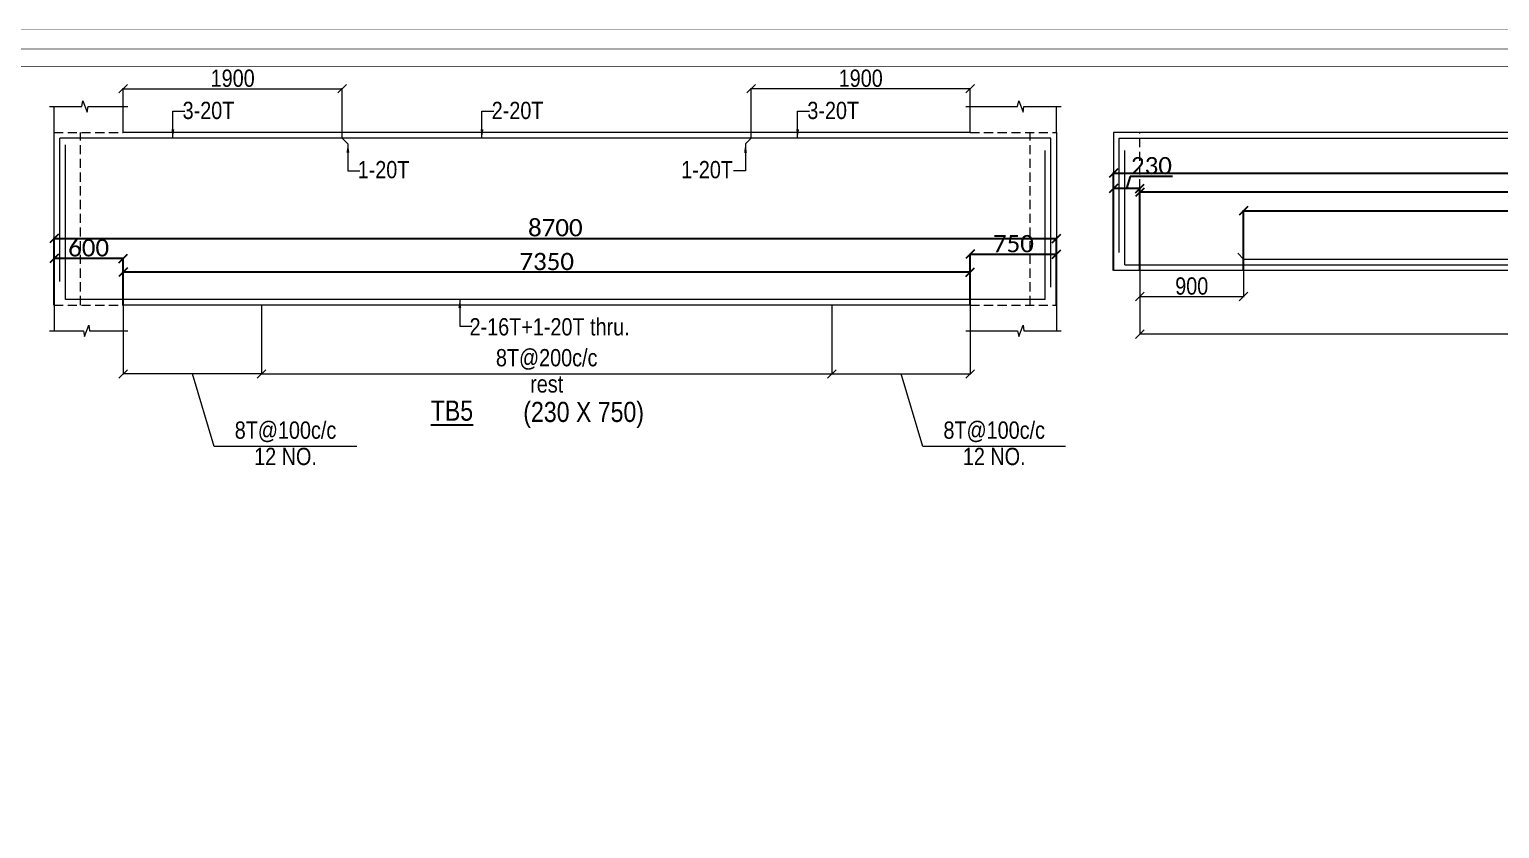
# Model space of a CAD drawing. Header units: millimetres. Extents: x 1112055 to 3390982, y -148532 to 766891.
# Drawn here: x 2976040 to 3001556, y 21192 to 35072 of the extents above; entities that cross this region are included whole.
import ezdxf
from ezdxf.enums import TextEntityAlignment as Align

# ---------------------------------------------------------------- set-up
doc = ezdxf.new("R2010")
doc.units = ezdxf.units.MM
doc.header["$PDMODE"] = 35
doc.header["$PDSIZE"] = -25
doc.linetypes.add('Hidden', pattern=[9.525, 6.35, -3.175])
for name, color, linetype, lineweight in [('B BEAM', 148, 'Continuous', 13), ('B BEAM IN LINE', 250, 'Continuous', 0), ('B BEAM NO', 215, 'Continuous', 18), ('B COL', 1, 'Continuous', 30), ('B STEEL', 34, 'Continuous', 15), ('B STEEL DIM', 216, 'Continuous', 13), ('B STEEL TEXT', 7, 'Continuous', 15), ('B STIRRUPS', 139, 'Continuous', 13), ('B TITLE BLOCK', 250, 'Continuous', 0)]:
    doc.layers.add(name, color=color, linetype=linetype, lineweight=lineweight)
doc.styles.add('Cali', font='calibri.ttf')
doc.styles.add('SWINC', font='swissc.ttf')
doc.dimstyles.new('BHOOMI', dxfattribs={"dimtxt": 230, "dimasz": 150, "dimexe": 10, "dimexo": 0, "dimgap": 25, "dimtad": 1, "dimdec": 0, "dimzin": 0, "dimdsep": 46, "dimtxsty": 'SWINC', "dimblk": 'OBLIQUE', "dimcen": 0.09, "dimclrd": 250, "dimclre": 250, "dimclrt": 256, "dimaunit": 1, "dimadec": 3, "dimazin": 0, "dimtfac": 1, "dimtdec": 0, "dimtofl": 0, "dimtmove": 1, "dimatfit": 3, "dimfxl": 100, "dimtolj": 1, "dimtzin": 0, "dimlwd": 9, "dimlwe": 5, "dimarcsym": 0})

# ---------------------------------------------------------------- blocks, each defined once
blk = doc.blocks.new('_Oblique')
at = {"color": 0, "linetype": 'ByBlock', "lineweight": -2}
blk.add_line((-0.5, -0.5), (0.5, 0.5), dxfattribs=at)
blk = doc.blocks.new('*D6092')
at = {"layer": 'B STEEL DIM', "color": 250, "linetype": 'Hidden', "lineweight": 0, "ltscale": 500, "transparency": 16777216}
for p, q in [((2977668, 33284), (2977668, 34052)), ((2981468, 33184), (2981468, 34052))]:
    blk.add_line(p, q, dxfattribs=at)
at = {"layer": 'B STEEL DIM', "color": 250, "lineweight": 0, "ltscale": 500, "transparency": 16777216}
blk.add_line((2977668, 34042), (2981468, 34042), dxfattribs=at)
at = {"layer": 'Defpoints', "color": 0, "lineweight": 40, "transparency": 16777216}
for p in [(2981468, 34042), (2977668, 33284), (2981468, 33184)]:
    blk.add_point(p, dxfattribs=at)
at = {"layer": 'B STEEL DIM', "color": 250, "lineweight": 0, "transparency": 16777216, "xscale": 150, "yscale": 150, "zscale": 150, "rotation": 180}
blk.add_blockref('_Oblique', (2977668, 34042), dxfattribs=at)
at = {"layer": 'B STEEL DIM', "color": 250, "lineweight": 0, "transparency": 16777216, "xscale": 150, "yscale": 150, "zscale": 150}
blk.add_blockref('_Oblique', (2981468, 34042), dxfattribs=at)
at = {"layer": 'B STEEL DIM', "transparency": 16777216, "insert": (2979568, 34222), "char_height": 300, "attachment_point": 5, "style": 'SWINC'}
blk.add_mtext('\\A1;1900', dxfattribs=at)
blk = doc.blocks.new('*D6093')
at = {"layer": 'B STEEL DIM', "color": 250, "linetype": 'Hidden', "lineweight": 0, "ltscale": 500, "transparency": 16777216}
for p, q in [((2988568, 33184), (2988568, 34052)), ((2992368, 33284), (2992368, 34052))]:
    blk.add_line(p, q, dxfattribs=at)
at = {"layer": 'B STEEL DIM', "color": 250, "lineweight": 0, "ltscale": 500, "transparency": 16777216}
blk.add_line((2992368, 34042), (2988568, 34042), dxfattribs=at)
at = {"layer": 'Defpoints', "color": 0, "lineweight": 40, "transparency": 16777216}
for p in [(2988568, 34042), (2988568, 33184), (2992368, 33284)]:
    blk.add_point(p, dxfattribs=at)
at = {"layer": 'B STEEL DIM', "color": 250, "lineweight": 0, "transparency": 16777216, "xscale": 150, "yscale": 150, "zscale": 150, "rotation": 180}
blk.add_blockref('_Oblique', (2988568, 34042), dxfattribs=at)
at = {"layer": 'B STEEL DIM', "color": 250, "lineweight": 0, "transparency": 16777216, "xscale": 150, "yscale": 150, "zscale": 150}
blk.add_blockref('_Oblique', (2992368, 34042), dxfattribs=at)
at = {"layer": 'B STEEL DIM', "transparency": 16777216, "insert": (2990468, 34222), "char_height": 300, "attachment_point": 5, "style": 'SWINC'}
blk.add_mtext('\\A1;1900', dxfattribs=at)
blk = doc.blocks.new('*D6094')
at = {"layer": 'B STIRRUPS', "color": 250, "lineweight": 0, "transparency": 16777216}
for p, q in [((2980068, 30284), (2980068, 29077)), ((2989968, 30284), (2989968, 29077)), ((2980068, 29087), (2989968, 29087))]:
    blk.add_line(p, q, dxfattribs=at)
at = {"layer": 'Defpoints', "color": 0, "lineweight": 40, "transparency": 16777216}
for p in [(2980068, 30284), (2989968, 30284), (2989968, 29087)]:
    blk.add_point(p, dxfattribs=at)
at = {"layer": 'B STIRRUPS', "color": 250, "lineweight": 0, "transparency": 16777216, "xscale": 150, "yscale": 150, "zscale": 150, "rotation": 180}
blk.add_blockref('_Oblique', (2980068, 29087), dxfattribs=at)
at = {"layer": 'B STIRRUPS', "color": 250, "lineweight": 0, "transparency": 16777216, "xscale": 150, "yscale": 150, "zscale": 150}
blk.add_blockref('_Oblique', (2989968, 29087), dxfattribs=at)
at = {"layer": 'B STIRRUPS', "transparency": 16777216, "char_height": 300, "attachment_point": 5, "style": 'SWINC'}
for s, insert in [('\\A1;8T@200c/c', (2985018, 29340)), ('rest', (2985018, 28912))]:
    blk.add_mtext(s, dxfattribs=dict(at, insert=insert))
blk = doc.blocks.new('*D6095')
at = {"layer": 'B STIRRUPS', "color": 250, "lineweight": 0, "transparency": 16777216}
for p, q in [((2977668, 30284), (2977668, 29077)), ((2980068, 30284), (2980068, 29077)), ((2980068, 29087), (2977668, 29087)), ((2979246, 27828), (2978868, 29087)), ((2981724, 27828), (2979246, 27828))]:
    blk.add_line(p, q, dxfattribs=at)
at = {"layer": 'Defpoints', "color": 0, "lineweight": 40, "transparency": 16777216}
for p in [(2977668, 30284), (2980068, 30284), (2977668, 29087)]:
    blk.add_point(p, dxfattribs=at)
at = {"layer": 'B STIRRUPS', "color": 250, "lineweight": 0, "transparency": 16777216, "xscale": 150, "yscale": 150, "zscale": 150, "rotation": 180}
blk.add_blockref('_Oblique', (2977668, 29087), dxfattribs=at)
at = {"layer": 'B STIRRUPS', "color": 250, "lineweight": 0, "transparency": 16777216, "xscale": 150, "yscale": 150, "zscale": 150}
blk.add_blockref('_Oblique', (2980068, 29087), dxfattribs=at)
at = {"layer": 'B STIRRUPS', "transparency": 16777216, "char_height": 300, "attachment_point": 5, "style": 'SWINC'}
for s, insert in [('\\A1;8T@100c/c', (2980485, 28082)), ('12 NO.', (2980485, 27653))]:
    blk.add_mtext(s, dxfattribs=dict(at, insert=insert))
blk = doc.blocks.new('*D6096')
at = {"layer": 'B STIRRUPS', "color": 250, "lineweight": 0, "transparency": 16777216}
for p, q in [((2989968, 30284), (2989968, 29077)), ((2992368, 30284), (2992368, 29077)), ((2989968, 29087), (2992368, 29087)), ((2991546, 27828), (2991168, 29087)), ((2994024, 27828), (2991546, 27828))]:
    blk.add_line(p, q, dxfattribs=at)
at = {"layer": 'Defpoints', "color": 0, "lineweight": 40, "transparency": 16777216}
for p in [(2989968, 30284), (2992368, 30284), (2992368, 29087)]:
    blk.add_point(p, dxfattribs=at)
at = {"layer": 'B STIRRUPS', "color": 250, "lineweight": 0, "transparency": 16777216, "xscale": 150, "yscale": 150, "zscale": 150, "rotation": 180}
blk.add_blockref('_Oblique', (2989968, 29087), dxfattribs=at)
at = {"layer": 'B STIRRUPS', "color": 250, "lineweight": 0, "transparency": 16777216, "xscale": 150, "yscale": 150, "zscale": 150}
blk.add_blockref('_Oblique', (2992368, 29087), dxfattribs=at)
at = {"layer": 'B STIRRUPS', "transparency": 16777216, "char_height": 300, "attachment_point": 5, "style": 'SWINC'}
for s, insert in [('\\A1;8T@100c/c', (2992785, 28082)), ('12 NO.', (2992785, 27653))]:
    blk.add_mtext(s, dxfattribs=dict(at, insert=insert))
blk = doc.blocks.new('*D6097')
at = {"layer": 'B STIRRUPS', "color": 250, "lineweight": 0, "transparency": 16777216}
for p, q in [((2995313, 30884), (2995313, 29771)), ((3011793, 30884), (3011793, 29771)), ((3011793, 29781), (2995313, 29781))]:
    blk.add_line(p, q, dxfattribs=at)
at = {"layer": 'Defpoints', "color": 0, "lineweight": 40, "transparency": 16777216}
for p in [(2995313, 30884), (3011793, 30884), (2995313, 29781)]:
    blk.add_point(p, dxfattribs=at)
at = {"layer": 'B STIRRUPS', "color": 250, "lineweight": 0, "transparency": 16777216, "xscale": 150, "yscale": 150, "zscale": 150, "rotation": 180}
blk.add_blockref('_Oblique', (2995313, 29781), dxfattribs=at)
at = {"layer": 'B STIRRUPS', "color": 250, "lineweight": 0, "transparency": 16777216, "xscale": 150, "yscale": 150, "zscale": 150}
blk.add_blockref('_Oblique', (3011793, 29781), dxfattribs=at)
at = {"layer": 'B STIRRUPS', "transparency": 16777216, "char_height": 300, "attachment_point": 5, "style": 'SWINC'}
for s, insert in [('\\A1;8T@200c/c', (3003553, 30035)), ('all.', (3003553, 29606))]:
    blk.add_mtext(s, dxfattribs=dict(at, insert=insert))
blk = doc.blocks.new('*D6098')
at = {"layer": 'B STEEL DIM', "color": 250, "linetype": 'Hidden', "lineweight": 0, "ltscale": 500, "transparency": 16777216}
for p, q in [((2995313, 30884), (2995313, 30423)), ((2997113, 31084), (2997113, 30423))]:
    blk.add_line(p, q, dxfattribs=at)
at = {"layer": 'B STEEL DIM', "color": 250, "lineweight": 0, "ltscale": 500, "transparency": 16777216}
blk.add_line((2995313, 30433), (2997113, 30433), dxfattribs=at)
at = {"layer": 'Defpoints', "color": 0, "lineweight": 40, "transparency": 16777216}
for p in [(2995313, 30884), (2997113, 31084), (2997113, 30433)]:
    blk.add_point(p, dxfattribs=at)
at = {"layer": 'B STEEL DIM', "color": 250, "lineweight": 0, "transparency": 16777216, "xscale": 150, "yscale": 150, "zscale": 150, "rotation": 180}
blk.add_blockref('_Oblique', (2995313, 30433), dxfattribs=at)
at = {"layer": 'B STEEL DIM', "color": 250, "lineweight": 0, "transparency": 16777216, "xscale": 150, "yscale": 150, "zscale": 150}
blk.add_blockref('_Oblique', (2997113, 30433), dxfattribs=at)
at = {"layer": 'B STEEL DIM', "transparency": 16777216, "insert": (2996213, 30613), "char_height": 300, "attachment_point": 5, "style": 'SWINC'}
blk.add_mtext('\\A1;900', dxfattribs=at)
blk = doc.blocks.new('*D6631')
at = {"layer": 'Defpoints', "color": 3, "linetype": 'Hidden', "lineweight": 30, "ltscale": 1000, "transparency": 16777216}
for p, q in [((2976468, 30284), (2976468, 31452)), ((2993868, 30284), (2993868, 31452))]:
    blk.add_line(p, q, dxfattribs=at)
at = {"layer": 'Defpoints', "color": 3, "lineweight": 30, "ltscale": 1000, "transparency": 16777216}
blk.add_line((2976468, 31442), (2993868, 31442), dxfattribs=at)
at = {"layer": 'Defpoints', "color": 0, "lineweight": 40, "transparency": 16777216}
for p in [(2993868, 31442), (2976468, 30284), (2993868, 30284)]:
    blk.add_point(p, dxfattribs=at)
at = {"layer": 'Defpoints', "color": 3, "lineweight": 30, "transparency": 16777216, "xscale": 150, "yscale": 150, "zscale": 150, "rotation": 180}
blk.add_blockref('_Oblique', (2976468, 31442), dxfattribs=at)
at = {"layer": 'Defpoints', "color": 3, "lineweight": 30, "transparency": 16777216, "xscale": 150, "yscale": 150, "zscale": 150}
blk.add_blockref('_Oblique', (2993868, 31442), dxfattribs=at)
at = {"layer": 'Defpoints', "color": 3, "lineweight": 50, "transparency": 16777216, "insert": (2985168, 31626), "char_height": 300, "attachment_point": 5, "style": 'Cali'}
blk.add_mtext('\\A1;8700', dxfattribs=at)
blk = doc.blocks.new('*D6632')
at = {"layer": 'Defpoints', "color": 3, "linetype": 'Hidden', "lineweight": 30, "ltscale": 1000, "transparency": 16777216}
for p, q in [((2977668, 30284), (2977668, 30866)), ((2992368, 30284), (2992368, 30866))]:
    blk.add_line(p, q, dxfattribs=at)
at = {"layer": 'Defpoints', "color": 3, "lineweight": 30, "ltscale": 1000, "transparency": 16777216}
blk.add_line((2992368, 30856), (2977668, 30856), dxfattribs=at)
at = {"layer": 'Defpoints', "color": 0, "lineweight": 40, "transparency": 16777216}
for p in [(2977668, 30856), (2977668, 30284), (2992368, 30284)]:
    blk.add_point(p, dxfattribs=at)
at = {"layer": 'Defpoints', "color": 3, "lineweight": 30, "transparency": 16777216, "xscale": 150, "yscale": 150, "zscale": 150, "rotation": 180}
blk.add_blockref('_Oblique', (2977668, 30856), dxfattribs=at)
at = {"layer": 'Defpoints', "color": 3, "lineweight": 30, "transparency": 16777216, "xscale": 150, "yscale": 150, "zscale": 150}
blk.add_blockref('_Oblique', (2992368, 30856), dxfattribs=at)
at = {"layer": 'Defpoints', "color": 3, "lineweight": 50, "transparency": 16777216, "insert": (2985018, 31039), "char_height": 300, "attachment_point": 5, "style": 'Cali'}
blk.add_mtext('\\A1;7350', dxfattribs=at)
blk = doc.blocks.new('*D6633')
at = {"layer": 'Defpoints', "color": 3, "linetype": 'Hidden', "lineweight": 30, "ltscale": 1000, "transparency": 16777216}
for p, q in [((2976468, 30284), (2976468, 31103)), ((2977668, 30284), (2977668, 31103))]:
    blk.add_line(p, q, dxfattribs=at)
at = {"layer": 'Defpoints', "color": 3, "lineweight": 30, "ltscale": 1000, "transparency": 16777216}
blk.add_line((2977668, 31093), (2976468, 31093), dxfattribs=at)
at = {"layer": 'Defpoints', "color": 0, "lineweight": 40, "transparency": 16777216}
for p in [(2976468, 31093), (2976468, 30284), (2977668, 30284)]:
    blk.add_point(p, dxfattribs=at)
at = {"layer": 'Defpoints', "color": 3, "lineweight": 30, "transparency": 16777216, "xscale": 150, "yscale": 150, "zscale": 150, "rotation": 180}
blk.add_blockref('_Oblique', (2976468, 31093), dxfattribs=at)
at = {"layer": 'Defpoints', "color": 3, "lineweight": 30, "transparency": 16777216, "xscale": 150, "yscale": 150, "zscale": 150}
blk.add_blockref('_Oblique', (2977668, 31093), dxfattribs=at)
at = {"layer": 'Defpoints', "color": 3, "lineweight": 50, "transparency": 16777216, "insert": (2977068, 31277), "char_height": 300, "attachment_point": 5, "style": 'Cali'}
blk.add_mtext('\\A1;600', dxfattribs=at)
blk = doc.blocks.new('*D6634')
at = {"layer": 'Defpoints', "color": 3, "linetype": 'Hidden', "lineweight": 30, "ltscale": 1000, "transparency": 16777216}
for p, q in [((2992368, 30284), (2992368, 31176)), ((2993868, 30284), (2993868, 31176))]:
    blk.add_line(p, q, dxfattribs=at)
at = {"layer": 'Defpoints', "color": 3, "lineweight": 30, "ltscale": 1000, "transparency": 16777216}
blk.add_line((2992368, 31166), (2993868, 31166), dxfattribs=at)
at = {"layer": 'Defpoints', "color": 0, "lineweight": 40, "transparency": 16777216}
for p in [(2993868, 31166), (2992368, 30284), (2993868, 30284)]:
    blk.add_point(p, dxfattribs=at)
at = {"layer": 'Defpoints', "color": 3, "lineweight": 30, "transparency": 16777216, "xscale": 150, "yscale": 150, "zscale": 150, "rotation": 180}
blk.add_blockref('_Oblique', (2992368, 31166), dxfattribs=at)
at = {"layer": 'Defpoints', "color": 3, "lineweight": 30, "transparency": 16777216, "xscale": 150, "yscale": 150, "zscale": 150}
blk.add_blockref('_Oblique', (2993868, 31166), dxfattribs=at)
at = {"layer": 'Defpoints', "color": 3, "lineweight": 50, "transparency": 16777216, "insert": (2993118, 31349), "char_height": 300, "attachment_point": 5, "style": 'Cali'}
blk.add_mtext('\\A1;750', dxfattribs=at)
blk = doc.blocks.new('*D6635')
at = {"layer": 'Defpoints', "color": 3, "linetype": 'Hidden', "lineweight": 30, "ltscale": 1000, "transparency": 16777216}
for p, q in [((2994853, 30884), (2994853, 32585)), ((3012253, 30884), (3012253, 32585))]:
    blk.add_line(p, q, dxfattribs=at)
at = {"layer": 'Defpoints', "color": 3, "lineweight": 30, "ltscale": 1000, "transparency": 16777216}
blk.add_line((2994853, 32575), (3012253, 32575), dxfattribs=at)
at = {"layer": 'Defpoints', "color": 0, "lineweight": 40, "transparency": 16777216}
for p in [(3012253, 32575), (2994853, 30884), (3012253, 30884)]:
    blk.add_point(p, dxfattribs=at)
at = {"layer": 'Defpoints', "color": 3, "lineweight": 30, "transparency": 16777216, "xscale": 150, "yscale": 150, "zscale": 150, "rotation": 180}
blk.add_blockref('_Oblique', (2994853, 32575), dxfattribs=at)
at = {"layer": 'Defpoints', "color": 3, "lineweight": 30, "transparency": 16777216, "xscale": 150, "yscale": 150, "zscale": 150}
blk.add_blockref('_Oblique', (3012253, 32575), dxfattribs=at)
at = {"layer": 'Defpoints', "color": 3, "lineweight": 50, "transparency": 16777216, "insert": (3003553, 32759), "char_height": 300, "attachment_point": 5, "style": 'Cali'}
blk.add_mtext('\\A1;8700', dxfattribs=at)
blk = doc.blocks.new('*D6636')
at = {"layer": 'Defpoints', "color": 3, "linetype": 'Hidden', "lineweight": 30, "ltscale": 1000, "transparency": 16777216}
for p, q in [((2995313, 30884), (2995313, 32252)), ((3011793, 30884), (3011793, 32252))]:
    blk.add_line(p, q, dxfattribs=at)
at = {"layer": 'Defpoints', "color": 3, "lineweight": 30, "ltscale": 1000, "transparency": 16777216}
blk.add_line((3011793, 32242), (2995313, 32242), dxfattribs=at)
at = {"layer": 'Defpoints', "color": 0, "lineweight": 40, "transparency": 16777216}
for p in [(2995313, 32242), (2995313, 30884), (3011793, 30884)]:
    blk.add_point(p, dxfattribs=at)
at = {"layer": 'Defpoints', "color": 3, "lineweight": 30, "transparency": 16777216, "xscale": 150, "yscale": 150, "zscale": 150, "rotation": 180}
blk.add_blockref('_Oblique', (2995313, 32242), dxfattribs=at)
at = {"layer": 'Defpoints', "color": 3, "lineweight": 30, "transparency": 16777216, "xscale": 150, "yscale": 150, "zscale": 150}
blk.add_blockref('_Oblique', (3011793, 32242), dxfattribs=at)
at = {"layer": 'Defpoints', "color": 3, "lineweight": 50, "transparency": 16777216, "insert": (3003553, 32426), "char_height": 300, "attachment_point": 5, "style": 'Cali'}
blk.add_mtext('\\A1;8240', dxfattribs=at)
blk = doc.blocks.new('*D6637')
at = {"layer": 'Defpoints', "color": 3, "linetype": 'Hidden', "lineweight": 30, "ltscale": 1000, "transparency": 16777216}
for p, q in [((2997113, 30884), (2997113, 31930)), ((3009993, 30884), (3009993, 31930))]:
    blk.add_line(p, q, dxfattribs=at)
at = {"layer": 'Defpoints', "color": 3, "lineweight": 30, "ltscale": 1000, "transparency": 16777216}
blk.add_line((2997113, 31920), (3009993, 31920), dxfattribs=at)
at = {"layer": 'Defpoints', "color": 0, "lineweight": 40, "transparency": 16777216}
for p in [(3009993, 31920), (2997113, 30884), (3009993, 30884)]:
    blk.add_point(p, dxfattribs=at)
at = {"layer": 'Defpoints', "color": 3, "lineweight": 30, "transparency": 16777216, "xscale": 150, "yscale": 150, "zscale": 150, "rotation": 180}
blk.add_blockref('_Oblique', (2997113, 31920), dxfattribs=at)
at = {"layer": 'Defpoints', "color": 3, "lineweight": 30, "transparency": 16777216, "xscale": 150, "yscale": 150, "zscale": 150}
blk.add_blockref('_Oblique', (3009993, 31920), dxfattribs=at)
at = {"layer": 'Defpoints', "color": 3, "lineweight": 50, "transparency": 16777216, "insert": (3003553, 32104), "char_height": 300, "attachment_point": 5, "style": 'Cali'}
blk.add_mtext('\\A1;6440', dxfattribs=at)
blk = doc.blocks.new('*D6639')
at = {"layer": 'Defpoints', "color": 3, "lineweight": 30, "ltscale": 1000, "transparency": 16777216}
for p, q in [((2995146, 32519), (2995083, 32311)), ((2995882, 32519), (2995146, 32519)), ((2995313, 32311), (2994853, 32311))]:
    blk.add_line(p, q, dxfattribs=at)
at = {"layer": 'Defpoints', "color": 3, "linetype": 'Hidden', "lineweight": 30, "ltscale": 1000, "transparency": 16777216}
for p, q in [((2994853, 30884), (2994853, 32321)), ((2995313, 30884), (2995313, 32321))]:
    blk.add_line(p, q, dxfattribs=at)
at = {"layer": 'Defpoints', "color": 0, "lineweight": 40, "transparency": 16777216}
for p in [(2994853, 32311), (2994853, 30884), (2995313, 30884)]:
    blk.add_point(p, dxfattribs=at)
at = {"layer": 'Defpoints', "color": 3, "lineweight": 30, "transparency": 16777216, "xscale": 150, "yscale": 150, "zscale": 150, "rotation": 180}
blk.add_blockref('_Oblique', (2994853, 32311), dxfattribs=at)
at = {"layer": 'Defpoints', "color": 3, "lineweight": 30, "transparency": 16777216, "xscale": 150, "yscale": 150, "zscale": 150}
blk.add_blockref('_Oblique', (2995313, 32311), dxfattribs=at)
at = {"layer": 'Defpoints', "color": 3, "lineweight": 50, "transparency": 16777216, "insert": (2995514, 32703), "char_height": 300, "attachment_point": 5, "style": 'Cali'}
blk.add_mtext('\\A1;230', dxfattribs=at)

msp = doc.modelspace()

# ---------------------------------------------------------------- linework, layer by layer
at = {"color": 252, "lineweight": 0, "ltscale": 25, "const_width": 7.31}
msp.add_lwpolyline([(2905358, -64430.5), (2905358, 35068.1), (3056577, 35068.1), (3056577, -64430.5)], close=True, dxfattribs=at)
at = {"layer": 'B BEAM', "lineweight": 13}
for p, q in [((2976468.1, 30283.6, 0), (2976468.1, 33283.6)), ((2992368.1, 33283.6, 0), (2977668.1, 33283.6, 0)), ((2993868.1, 33283.6, 0), (2993868.1, 30283.6, 0)), ((2994853.1, 33283.6, 0), (2994853.1, 30883.6, 0)), ((3012253.1, 33283.6, 0), (2994853.1, 33283.6, 0)), ((3012253.1, 30883.6, 0), (2994853.1, 30883.6, 0)), ((2992368.1, 30283.6, 0), (2977668.1, 30283.6, 0))]:
    msp.add_line(p, q, dxfattribs=at)
at = {"layer": 'B BEAM IN LINE', "color": 250, "linetype": 'Hidden', "lineweight": 0, "ltscale": 25}
for p, q in [((2976468.1, 33283.6, 0), (2977668.1, 33283.6, 0)), ((2976928.1, 30283.6, 0), (2976928.1, 33283.6, 0)), ((2992368.1, 33283.6, 0), (2993868.1, 33283.6, 0)), ((2993408.1, 30283.6, 0), (2993408.1, 33283.6)), ((2995313.1, 30883.6, 0), (2995313.1, 33283.6, 0)), ((2976468.1, 30283.6, 0), (2977668.1, 30283.6, 0)), ((2992368.1, 30283.6, 0), (2993868.1, 30283.6, 0))]:
    msp.add_line(p, q, dxfattribs=at)
at = {"layer": 'B COL', "color": 1, "lineweight": 13}
for p, q in [((2976468.1, 33283.6, 0), (2976468.1, 33733.4, 0)), ((2977668.1, 33283.6, 0), (2977668.1, 33733.4, 0)), ((2992368.1, 33283.6, 0), (2992368.1, 33733.4, 0)), ((2993868.1, 33283.6, 0), (2993868.1, 33733.4, 0)), ((2976468.1, 30283.6, 0), (2976468.1, 29833.9, 0)), ((2977668.1, 30283.6, 0), (2977668.1, 29833.9, 0)), ((2992368.1, 30283.6, 0), (2992368.1, 29833.9, 0)), ((2993868.1, 30283.6, 0), (2993868.1, 29833.9, 0))]:
    msp.add_line(p, q, dxfattribs=at)
at = {"layer": 'B COL', "color": 1, "lineweight": 13, "elevation": 0}
for points in [[(2976390.3, 33733.4), (2976948.9, 33733.4), (2976968.4, 33831.4), (2977045.2, 33632.5), (2977057.7, 33733.4), (2977746, 33733.4)], [(2992290.3, 33733.4), (2993190, 33733.4), (2993209.4, 33831.4), (2993286.2, 33632.5), (2993298.7, 33733.4), (2993946, 33733.4)], [(2976390.3, 29833.9), (2976976.3, 29833.9), (2976995.7, 29735.9), (2977072.5, 29934.8), (2977085, 29833.9), (2977746, 29833.9)], [(2992290.3, 29833.9), (2993190, 29833.9), (2993209.4, 29735.9), (2993286.2, 29934.8), (2993298.7, 29833.9), (2993946, 29833.9)]]:
    msp.add_lwpolyline(points, dxfattribs=at)
at = {"layer": 'B STEEL', "color": 34, "lineweight": 9, "ltscale": 25}
for p, q in [((2993768.2, 33183.6, 0), (2976568.1, 33183.6, 0)), ((2976568.1, 30695.6, 0), (2976568.1, 33183.6, 0)), ((2993768.2, 30595.6, 0), (2993768.2, 33183.6, 0)), ((2976668.1, 30383.6, 0), (2976668.1, 33069.2, 0)), ((2993668.2, 30383.6, 0), (2993668.2, 32969.2, 0)), ((2993668.2, 30383.6, 0), (2976668.1, 30383.6, 0))]:
    msp.add_line(p, q, dxfattribs=at)
at = {"layer": 'B STEEL', "lineweight": 9}
for p, q in [((2981468.1, 33183.6, 0), (2981568.1, 33083.6, 0)), ((2988568.1, 33183.6, 0), (2988468.1, 33083.6, 0)), ((2994953.1, 31195.6, 0), (2994953.1, 33183.6, 0)), ((2994953.1, 33183.6, 0), (3012153.1, 33183.6, 0)), ((2995053.1, 30983.6, 0), (2995053.1, 32969.2, 0)), ((2995053.1, 30983.6, 0), (3012053.1, 30983.6, 0))]:
    msp.add_line(p, q, dxfattribs=at)
at = {"layer": 'B STEEL', "lineweight": 15}
for q in [(2997013.1, 31183.6, 0), (3009993.1, 31083.6, 0)]:
    msp.add_line((2997113.1, 31083.6, 0), q, dxfattribs=at)
at = {"layer": 'B TITLE BLOCK', "color": 1, "ltscale": 25, "const_width": 7.31}
msp.add_lwpolyline([(2905694.7, -64093.8), (2905694.7, 34731.4), (3056240.2, 34731.4), (3056240.2, -64093.8)], close=True, dxfattribs=at)
at = {"layer": 'B TITLE BLOCK', "color": 250, "lineweight": 0, "ltscale": 25, "const_width": 7.31}
msp.add_lwpolyline([(2906001.1, -63787.4), (2906001.1, 34425), (3055933.9, 34425), (3055933.9, -63787.4)], close=True, dxfattribs=at)

# ---------------------------------------------------------------- texts
at = {"layer": 'B BEAM NO', "lineweight": 30, "style": 'SWINC'}
for s, p in [('%%UTB5', (2983373.6, 28276, 0)), ('(230 X 750)', (2985659.4, 28253.5, 0))]:
    msp.add_text(s, height=350, dxfattribs=at).set_placement(p, align=Align.CENTER)
at = {"layer": 'B STEEL TEXT', "style": 'SWINC'}
for s, p in [('3-20T', (2978699.4, 33514.5, 0)), ('2-20T', (2984063.9, 33514.5, 0)), ('3-20T', (2989542, 33514.5, 0)), ('1-20T', (2981737.3, 32486, 0)), ('1-20T', (2987352.9, 32486, 0)), ('2-16T+1-20T thru.', (2983679, 29756.5, 0))]:
    msp.add_text(s, height=300, dxfattribs=at).set_placement(p)

# ---------------------------------------------------------------- dimensions: what is measured, and where the dimension line sits
at = {"layer": 'B STEEL DIM', "color": 250, "ltscale": 500}
for base, p1, p2, override, picture, middle in [((2981468.1, 34041.5, 0), (2977668.1, 33283.6, 0), (2981468.1, 33183.6, 0), {"dimscale": 1, "dimtxt": 300, "dimasz": 150, "dimgap": 30, "dimlfac": 0.5, "dimtxsty": 'SWINC', "dimblk1": 'Oblique', "dimblk2": 'Oblique', "dimsah": 1, "dimlwd": 0, "dimlwe": 0}, '*D6092', (2979568.1, 34221.5, 0)), ((2997113.1, 30433.3, 0), (2995313.1, 30883.6, 0), (2997113.1, 31083.6, 0), {"dimtxt": 300, "dimgap": 30, "dimlfac": 0.5, "dimblk1": 'Oblique', "dimblk2": 'Oblique', "dimsah": 1, "dimlwd": 0, "dimlwe": 0}, '*D6098', (2996213.1, 30613.3, 0))]:
    dim = msp.add_linear_dim(base=base, p1=p1, p2=p2, angle=180, dimstyle='BHOOMI', override=override, dxfattribs=at)
    dim.commit()
    dim.dimension.update_dxf_attribs({"geometry": picture, "text_midpoint": middle})
dim = msp.add_linear_dim(base=(2988568.1, 34041.5, 0), p1=(2992368.1, 33283.6, 0), p2=(2988568.1, 33183.6, 0), dimstyle='BHOOMI', override={"dimscale": 1, "dimtxt": 300, "dimasz": 150, "dimgap": 30, "dimlfac": 0.5, "dimtxsty": 'SWINC', "dimblk1": 'Oblique', "dimblk2": 'Oblique', "dimsah": 1, "dimlwd": 0, "dimlwe": 0}, dxfattribs=at)
dim.commit()
dim.dimension.update_dxf_attribs({"geometry": '*D6093', "text_midpoint": (2990468.1, 34221.5, 0)})
at = {"layer": 'B STIRRUPS'}
for base, p1, p2, text, override, picture, middle in [((2995313.1, 29781.4, 0), (3011793.1, 30883.6, 0), (2995313.1, 30883.6, 0), '8T@200c/c\\Xall.', {"dimscale": 1, "dimtxt": 300, "dimgap": 25, "dimlfac": 0.5, "dimtxsty": 'SWINC', "dimblk1": 'Oblique', "dimblk2": 'Oblique', "dimsah": 1, "dimlwd": 0, "dimlwe": 0}, '*D6097', (3003553.1, 29781.4, 0)), ((2989968.1, 29086.5, 0), (2980068.2, 30283.6, 0), (2989968.1, 30283.6, 0), '8T@200c/c\\Xrest', {"dimtxt": 300, "dimlfac": 0.5, "dimblk1": 'Oblique', "dimblk2": 'Oblique', "dimsah": 1, "dimlwd": 0, "dimlwe": 0}, '*D6094', (2985018.1, 29086.5, 0)), ((2992368.1, 29086.5, 0), (2989968.1, 30283.6, 0), (2992368.1, 30283.6, 0), '8T@100c/c\\X12 NO.', {"dimtxt": 300, "dimlfac": 0.5, "dimblk1": 'Oblique', "dimblk2": 'Oblique', "dimsah": 1, "dimlwd": 0, "dimlwe": 0}, '*D6096', (2991570.6, 27828.3, 0))]:
    dim = msp.add_linear_dim(base=base, p1=p1, p2=p2, text=text, dimstyle='BHOOMI', override=override, dxfattribs=at)
    dim.commit()
    dim.dimension.update_dxf_attribs({"geometry": picture, "text_midpoint": middle})
dim = msp.add_linear_dim(base=(2977668.1, 29086.5, 0), p1=(2980068.2, 30283.6, 0), p2=(2977668.1, 30283.6, 0), angle=180, text='8T@100c/c\\X12 NO.', dimstyle='BHOOMI', override={"dimtxt": 300, "dimlfac": 0.5, "dimblk1": 'Oblique', "dimblk2": 'Oblique', "dimsah": 1, "dimlwd": 0, "dimlwe": 0}, dxfattribs=at)
dim.commit()
dim.dimension.update_dxf_attribs({"geometry": '*D6095', "text_midpoint": (2979270.6, 27828.3, 0)})
at = {"layer": 'Defpoints', "color": 3, "lineweight": 50, "ltscale": 1000}
for base, p1, p2, picture, middle in [((3012253.1, 32575.4), (2994853.1, 30883.6, 0), (3012253.1, 30883.6, 0), '*D6635', (3003553.1, 32759)), ((2994853.1, 32310.6), (2995313.1, 30883.6, 0), (2994853.1, 30883.6, 0), '*D6639', (2995175.7, 32703)), ((2995313.1, 32241.9), (3011793.1, 30883.6, 0), (2995313.1, 30883.6, 0), '*D6636', (3003553.1, 32425.6)), ((3009993.1, 31920.1), (2997113.1, 30883.6, 0), (3009993.1, 30883.6, 0), '*D6637', (3003553.1, 32103.8)), ((2993868.1, 31442), (2976468.1, 30283.6, 0), (2993868.1, 30283.6, 0), '*D6631', (2985168.1, 31625.7)), ((2976468.1, 31093), (2977668.1, 30283.6, 0), (2976468.1, 30283.6, 0), '*D6633', (2977068.1, 31276.7)), ((2993868.1, 31165.7), (2992368.1, 30283.6, 0), (2993868.1, 30283.6, 0), '*D6634', (2993118.1, 31349.4)), ((2977668.1, 30855.6), (2992368.1, 30283.6, 0), (2977668.1, 30283.6, 0), '*D6632', (2985018.1, 31039.3))]:
    dim = msp.add_linear_dim(base=base, p1=p1, p2=p2, dimstyle='BHOOMI', override={"dimtxt": 300, "dimgap": 30, "dimlfac": 0.5, "dimtxsty": 'Cali', "dimblk1": 'Oblique', "dimblk2": 'Oblique', "dimsah": 1, "dimclrd": 3, "dimclre": 3, "dimclrt": 3, "dimlwd": 30, "dimlwe": 30}, dxfattribs=at)
    dim.commit()
    dim.dimension.update_dxf_attribs({"geometry": picture, "text_midpoint": middle})

# ---------------------------------------------------------------- leaders
at = {"layer": 'B STEEL TEXT'}
for points in [[(2978530.2, 33183.6, 0), (2978530.2, 33652.3, 0), (2978738.1, 33652.3, 0)], [(2983894.8, 33183.6, 0), (2983894.8, 33652.3, 0), (2984102.6, 33652.3, 0)], [(2989372.9, 33183.6, 0), (2989372.9, 33652.3, 0), (2989580.7, 33652.3, 0)], [(2981568.1, 33083.6, 0), (2981568.1, 32614.9, 0), (2981776, 32614.9, 0)], [(2988468.1, 33083.6, 0), (2988468.1, 32614.9, 0), (2988260.3, 32614.9, 0)], [(2983509.9, 30383.6, 0), (2983509.9, 29914.9, 0), (2983717.7, 29914.9, 0)]]:
    msp.add_leader(points, dimstyle='BHOOMI', override={"dimtad": 0, "dimclrd": 256, "dimlwd": 0}, dxfattribs=at)

doc.saveas('drawing.dxf')
